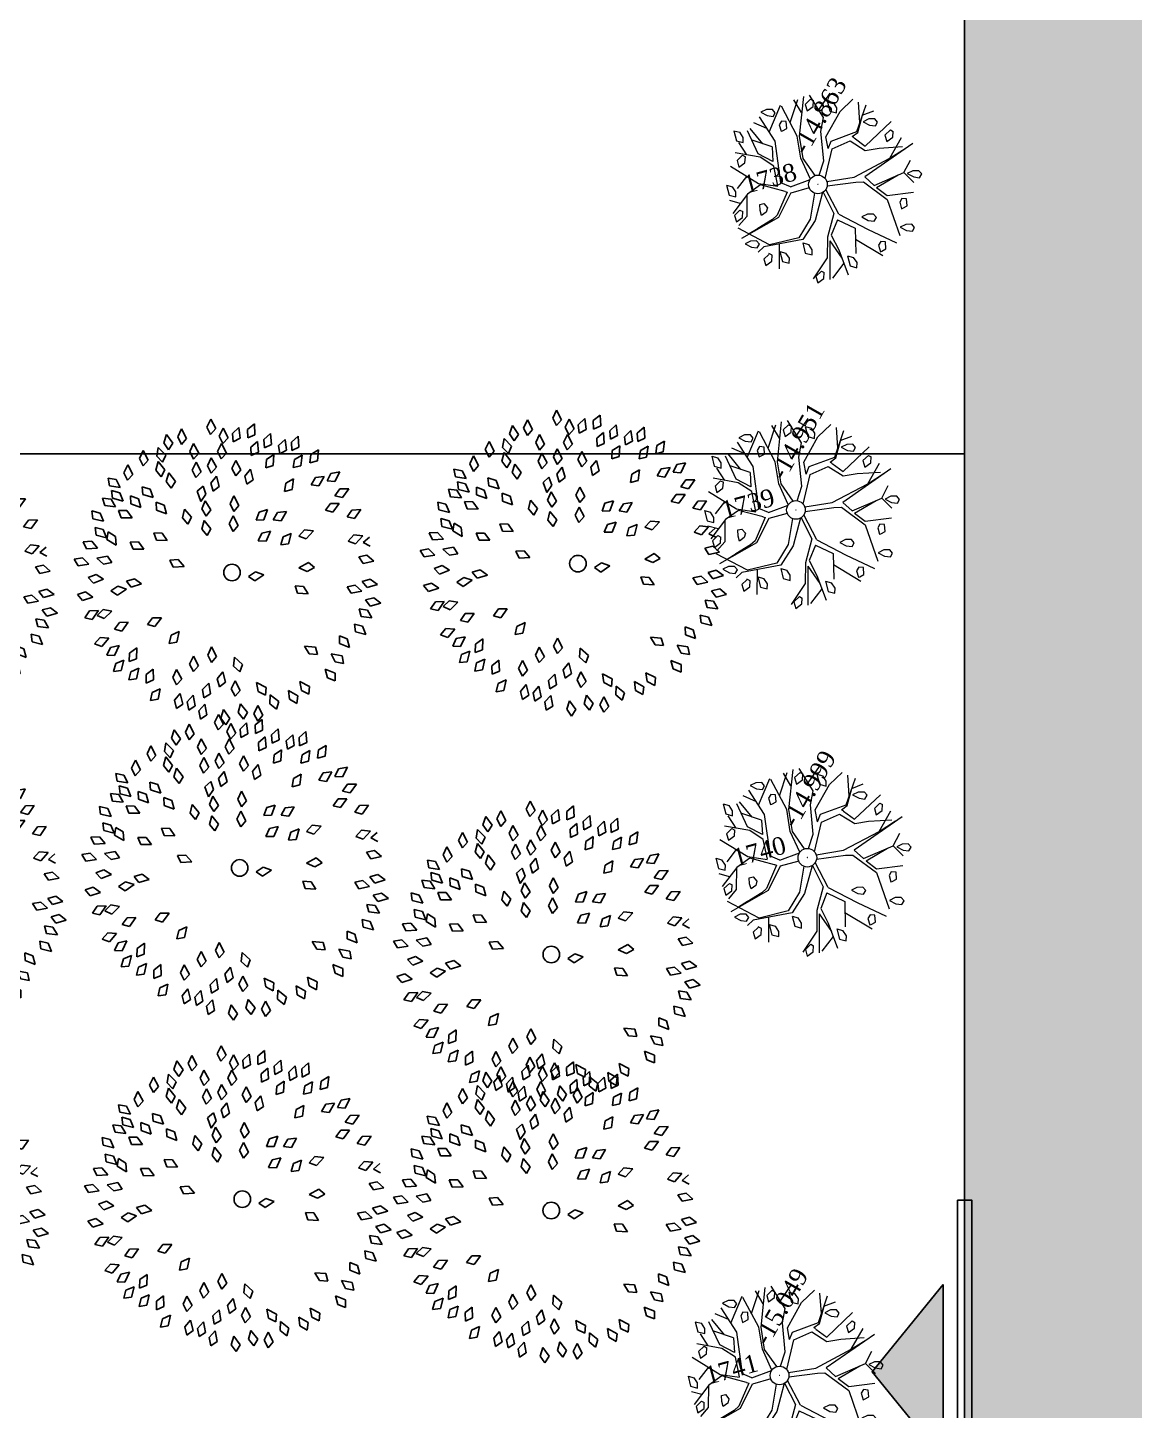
# Model space of a CAD drawing. Header units: millimetres. Extents: x -176651 to 388869, y -469666 to 486614.
# Drawn here: x 270846 to 286386, y 216532 to 235952 of the extents above; entities that cross this region are included whole.
import ezdxf
from ezdxf.enums import TextEntityAlignment as Align

# ---------------------------------------------------------------- set-up
doc = ezdxf.new("R2010")
doc.units = ezdxf.units.MM
doc.header["$PDMODE"] = 35
doc.header["$PDSIZE"] = 0.1
doc.layers.add('A- FURNITURE', color=252, linetype='Continuous', lineweight=0)
doc.layers.add('L-TREEEES', color=8, linetype='Continuous', lineweight=25)
for name, color, linetype in [('ad-Entrance Point', 4, 'Continuous'), ('ad-Plot Boundary', 8, 'Continuous'), ('ad-Road', 8, 'Continuous'), ('ad-Road Hatch', 8, 'Continuous'), ('Points', 7, 'Continuous'), ('Points-ELV', 6, 'Continuous'), ('Points-NUM', 4, 'Continuous'), ('Points-TXT', 3, 'Continuous')]:
    doc.layers.add(name, color=color, linetype=linetype)
doc.styles.add('ROMANS', font='times.ttf')

# ---------------------------------------------------------------- blocks, each defined once
blk = doc.blocks.new('A$C4fb60e89')
at = {"layer": 'ad-Road Hatch', "ltscale": 5, "transparency": 33554687}
h = blk.add_hatch(dxfattribs=at)
h.set_pattern_fill('AR-HBONE', color=256, scale=15)
h.set_pattern_definition([(45, (-193247.7, -428758.8), (0, 2155.2615), [4572, -1524]), (135, (-192170.1, -427681.1), (2e-13, 2155.2615), [4572, -1524])])
h.paths.add_polyline_path([(175594, -250241), (169178, -249341), (167473, -249057), (167473, -138694), (101313, -138694), (101313, -199954), (101308, -237995), (101040, -268291), (101008, -280968), (101066, -293684), (101243, -311127), (100910, -319344), (100949, -333937), (100669, -366960), (100727, -390983), (100669, -404586), (100538, -420418), (100467, -428759), (92426, -427265), (92163, -427209), (92163, -321454), (24803, -321454), (24803, -412961), (15653, -411029), (15654, -321452), (-19535, -321452), (-34427, -319477), (-65207, -315395), (-171770, -301268), (-185854, -298333), (-193248, -296832), (-193244, -292908), (-191914, -285219), (-191839, -284679), (-183397, -286393), (-169723, -289243), (-53141, -304698), (-18730, -309262), (15653, -309262), (15653, 703), (24803, 1115), (24803, -129544), (92163, -129544), (92163, 15133), (101313, 17713), (101313, -129544), (167473, -129544), (167473, 35552), (175738, 37855), (175849, 28595), (175836, 25947), (175777, 14040), (175855, 2316), (175660, -18036), (175731, -34039), (175718, -46839), (175673, -63402), (175816, -82072), (175542, -106356), (175490, -124641), (175575, -145019), (175731, -168892), (175797, -181269), (175797, -192667), (175744, -208200), (175829, -223277), (175888, -234871)])
h.paths.add_polyline_path([(24803, -309264), (92163, -309264), (92163, -138694), (24803, -138694)], flags=16)
at = {"layer": 'ad-Road', "ltscale": 5}
blk.add_lwpolyline([(24803, -309264), (92163, -309264), (92163, -138694), (24803, -138694)], close=True, dxfattribs=at)
blk = doc.blocks.new('zw$E7CA')
at = {"layer": 'ad-Plot Boundary'}
blk.add_lwpolyline([(0, 0), (33680, 0), (33680, 30050), (0, 30050)], close=True, dxfattribs=at)
blk = doc.blocks.new('zw$A88E')
at = {"layer": 'ad-Plot Boundary', "ltscale": 5}
for p in [(-117254, -236649), (-117254, -266699)]:
    blk.add_blockref('zw$E7CA', p, dxfattribs=at)
blk = doc.blocks.new('EHTYH')
at = {"layer": 'L-TREEEES', "color": 70, "ltscale": 1.622888}
for p, q in [((212982.161, 1928353.603, 129.914), (212982.325, 1928353.792, 129.914)), ((212982.325, 1928353.792, 129.914), (212982.391, 1928353.494, 129.914)), ((212982.649, 1928353.534, 129.914), (212982.752, 1928353.763, 129.914)), ((212981.634, 1928353.328, 129.914), (212981.798, 1928353.517, 129.914)), ((212981.798, 1928353.517, 129.914), (212981.864, 1928353.219, 129.914)), ((212982.209, 1928353.372, 129.914), (212982.161, 1928353.603, 129.914)), ((212982.391, 1928353.494, 129.914), (212982.209, 1928353.372, 129.914)), ((212982.525, 1928353.167, 129.914), (212982.652, 1928353.382, 129.914)), ((212982.762, 1928353.327, 129.914), (212982.649, 1928353.534, 129.914)), ((212982.652, 1928353.382, 129.914), (212982.771, 1928353.102, 129.914)), ((212981.154, 1928353.083, 129.914), (212981.168, 1928353.301, 129.914)), ((212981.43, 1928352.954, 129.914), (212981.154, 1928353.083, 129.914)), ((212981.168, 1928353.301, 129.914), (212981.38, 1928353.199, 129.914)), ((212981.38, 1928353.199, 129.914), (212981.43, 1928352.954, 129.914)), ((212981.683, 1928353.097, 129.914), (212981.634, 1928353.328, 129.914)), ((212981.864, 1928353.219, 129.914), (212981.683, 1928353.097, 129.914)), ((212982.615, 1928352.949, 129.914), (212982.525, 1928353.167, 129.914)), ((212982.771, 1928353.102, 129.914), (212982.615, 1928352.949, 129.914)), ((212980.875, 1928352.798, 129.914), (212981.094, 1928352.71, 129.914)), ((212980.876, 1928352.579, 129.914), (212980.875, 1928352.798, 129.914)), ((212981.094, 1928352.71, 129.914), (212981.161, 1928352.469, 129.914)), ((212981.142, 1928352.719, 129.914), (212981.174, 1928352.935, 129.914)), ((212981.407, 1928352.568, 129.914), (212981.142, 1928352.719, 129.914)), ((212981.174, 1928352.935, 129.914), (212981.377, 1928352.817, 129.914)), ((212981.377, 1928352.817, 129.914), (212981.407, 1928352.568, 129.914)), ((212981.594, 1928352.439, 129.914), (212981.647, 1928352.651, 129.914)), ((212981.647, 1928352.651, 129.914), (212981.838, 1928352.513, 129.914)), ((212981.988, 1928352.598, 129.914), (212982.026, 1928352.814, 129.914)), ((212982.248, 1928352.439, 129.914), (212981.988, 1928352.598, 129.914)), ((212982.026, 1928352.814, 129.914), (212982.226, 1928352.689, 129.914)), ((212982.226, 1928352.689, 129.914), (212982.248, 1928352.439, 129.914)), ((212980.459, 1928352.312, 129.914), (212980.487, 1928352.529, 129.914)), ((212980.726, 1928352.165, 129.914), (212980.459, 1928352.312, 129.914)), ((212980.487, 1928352.529, 129.914), (212980.693, 1928352.413, 129.914)), ((212980.693, 1928352.413, 129.914), (212980.726, 1928352.165, 129.914)), ((212981.161, 1928352.469, 129.914), (212980.876, 1928352.579, 129.914)), ((212981.214, 1928352.347, 129.914), (212981.44, 1928352.279, 129.914)), ((212981.234, 1928352.129, 129.914), (212981.214, 1928352.347, 129.914)), ((212981.44, 1928352.279, 129.914), (212981.527, 1928352.044, 129.914)), ((212981.844, 1928352.263, 129.914), (212981.594, 1928352.439, 129.914)), ((212981.838, 1928352.513, 129.914), (212981.844, 1928352.263, 129.914)), ((212982.245, 1928352.079, 129.914), (212982.298, 1928352.292, 129.914)), ((212982.298, 1928352.292, 129.914), (212982.489, 1928352.153, 129.914)), ((212980.421, 1928351.84, 129.914), (212980.451, 1928352.057, 129.914)), ((212980.687, 1928351.69, 129.914), (212980.421, 1928351.84, 129.914)), ((212980.451, 1928352.057, 129.914), (212980.656, 1928351.939, 129.914)), ((212980.656, 1928351.939, 129.914), (212980.687, 1928351.69, 129.914)), ((212980.684, 1928351.641, 129.914), (212980.777, 1928351.839, 129.914)), ((212980.777, 1928351.839, 129.914), (212980.937, 1928351.666, 129.914)), ((212981.527, 1928352.044, 129.914), (212981.234, 1928352.129, 129.914)), ((212982.493, 1928351.902, 129.914), (212982.245, 1928352.079, 129.914)), ((212982.489, 1928352.153, 129.914), (212982.493, 1928351.902, 129.914)), ((212980.028, 1928351.756, 129.914), (212980.259, 1928351.707, 129.914)), ((212980.066, 1928351.54, 129.914), (212980.028, 1928351.756, 129.914)), ((212980.365, 1928351.48, 129.914), (212980.066, 1928351.54, 129.914)), ((212980.259, 1928351.707, 129.914), (212980.365, 1928351.48, 129.914)), ((212980.893, 1928351.42, 129.914), (212980.684, 1928351.641, 129.914)), ((212980.937, 1928351.666, 129.914), (212980.893, 1928351.42, 129.914)), ((212982.008, 1928351.482, 129.914), (212982.232, 1928351.409, 129.914)), ((212982.023, 1928351.264, 129.914), (212982.008, 1928351.482, 129.914)), ((212979.655, 1928351.35, 129.914), (212979.89, 1928351.325, 129.914)), ((212979.715, 1928351.14, 129.914), (212979.655, 1928351.35, 129.914)), ((212980.018, 1928351.11, 129.914), (212979.715, 1928351.14, 129.914)), ((212979.89, 1928351.325, 129.914), (212980.018, 1928351.11, 129.914)), ((212980.412, 1928351.002, 129.914), (212980.278, 1928351.214, 129.914)), ((212980.278, 1928351.214, 129.914), (212980.582, 1928351.192, 129.914)), ((212980.582, 1928351.192, 129.914), (212980.647, 1928350.983, 129.914)), ((212981.295, 1928351.405, 129.914), (212981.523, 1928351.345, 129.914)), ((212981.323, 1928351.188, 129.914), (212981.295, 1928351.405, 129.914)), ((212981.619, 1928351.114, 129.914), (212981.323, 1928351.188, 129.914)), ((212981.523, 1928351.345, 129.914), (212981.619, 1928351.114, 129.914)), ((212982.313, 1928351.172, 129.914), (212982.023, 1928351.264, 129.914)), ((212982.232, 1928351.409, 129.914), (212982.313, 1928351.172, 129.914)), ((212979.9, 1928350.752, 129.914), (212980.135, 1928350.776, 129.914)), ((212980.003, 1928350.559, 129.914), (212979.9, 1928350.752, 129.914)), ((212980.135, 1928350.776, 129.914), (212980.305, 1928350.593, 129.914)), ((212980.647, 1928350.983, 129.914), (212980.412, 1928351.002, 129.914)), ((212979.487, 1928350.372, 129.914), (212979.723, 1928350.38, 129.914)), ((212979.576, 1928350.172, 129.914), (212979.487, 1928350.372, 129.914)), ((212979.723, 1928350.38, 129.914), (212979.88, 1928350.185, 129.914)), ((212980.305, 1928350.593, 129.914), (212980.003, 1928350.559, 129.914)), ((212980.415, 1928350.22, 129.914), (212980.639, 1928350.295, 129.914)), ((212980.639, 1928350.295, 129.914), (212980.846, 1928350.155, 129.914)), ((212980.906, 1928350.375, 129.914), (212981.142, 1928350.38, 129.914)), ((212980.993, 1928350.174, 129.914), (212980.906, 1928350.375, 129.914)), ((212981.142, 1928350.38, 129.914), (212981.298, 1928350.184, 129.914)), ((212979.88, 1928350.185, 129.914), (212979.576, 1928350.172, 129.914)), ((212980.558, 1928350.054, 129.914), (212980.415, 1928350.22, 129.914)), ((212980.846, 1928350.155, 129.914), (212980.558, 1928350.054, 129.914)), ((212981.298, 1928350.184, 129.914), (212980.993, 1928350.174, 129.914)), ((212979.506, 1928349.686, 129.914), (212979.686, 1928349.838, 129.914)), ((212979.7, 1928349.584, 129.914), (212979.506, 1928349.686, 129.914)), ((212979.686, 1928349.838, 129.914), (212979.931, 1928349.783, 129.914)), ((212979.931, 1928349.783, 129.914), (212979.7, 1928349.584, 129.914)), ((212979.86, 1928349.659, 129.914), (212980.068, 1928349.772, 129.914)), ((212980.029, 1928349.52, 129.914), (212979.86, 1928349.659, 129.914)), ((212980.295, 1928349.668, 129.914), (212980.029, 1928349.52, 129.914)), ((212980.068, 1928349.772, 129.914), (212980.295, 1928349.668, 129.914)), ((212980.228, 1928349.156, 129.914), (212980.411, 1928349.304, 129.914)), ((212980.419, 1928349.05, 129.914), (212980.228, 1928349.156, 129.914)), ((212980.411, 1928349.304, 129.914), (212980.654, 1928349.244, 129.914)), ((212980.654, 1928349.244, 129.914), (212980.419, 1928349.05, 129.914)), ((212981.157, 1928349.039, 129.914), (212981.343, 1928349.184, 129.914)), ((212981.343, 1928349.184, 129.914), (212981.585, 1928349.118, 129.914)), ((212981.585, 1928349.118, 129.914), (212981.346, 1928348.929, 129.914)), ((212979.58, 1928348.909, 129.914), (212979.777, 1928349.038, 129.914)), ((212980.013, 1928348.954, 129.914), (212979.759, 1928348.784, 129.914)), ((212979.777, 1928349.038, 129.914), (212980.013, 1928348.954, 129.914)), ((212981.346, 1928348.929, 129.914), (212981.157, 1928349.039, 129.914))]:
    blk.add_line(p, q, dxfattribs=at)
at = {"layer": 'L-TREEEES', "color": 104, "ltscale": 1.622888}
for p, q in [((212982.752, 1928353.763, 129.914), (212982.9, 1928353.496, 129.914)), ((212982.936, 1928353.847, 129.914), (212983.076, 1928354.055, 129.914)), ((212983.013, 1928353.624, 129.914), (212982.936, 1928353.847, 129.914)), ((212983.178, 1928353.768, 129.914), (212983.013, 1928353.624, 129.914)), ((212983.076, 1928354.055, 129.914), (212983.178, 1928353.768, 129.914)), ((212983.359, 1928353.904, 129.914), (212983.523, 1928354.093, 129.914)), ((212983.407, 1928353.674, 129.914), (212983.359, 1928353.904, 129.914)), ((212983.589, 1928353.796, 129.914), (212983.407, 1928353.674, 129.914)), ((212983.523, 1928354.093, 129.914), (212983.589, 1928353.796, 129.914)), ((212982.9, 1928353.496, 129.914), (212982.762, 1928353.327, 129.914)), ((212983.579, 1928353.419, 129.914), (212983.743, 1928353.608, 129.914)), ((212983.627, 1928353.188, 129.914), (212983.579, 1928353.419, 129.914)), ((212983.743, 1928353.608, 129.914), (212983.809, 1928353.31, 129.914)), ((212982.722, 1928352.78, 129.914), (212982.853, 1928352.994, 129.914)), ((212982.853, 1928352.994, 129.914), (212982.968, 1928352.711, 129.914)), ((212983.506, 1928352.897, 129.914), (212983.671, 1928353.086, 129.914)), ((212983.809, 1928353.31, 129.914), (212983.627, 1928353.188, 129.914)), ((212983.671, 1928353.086, 129.914), (212983.737, 1928352.788, 129.914)), ((212982.809, 1928352.561, 129.914), (212982.722, 1928352.78, 129.914)), ((212982.968, 1928352.711, 129.914), (212982.809, 1928352.561, 129.914)), ((212983.555, 1928352.666, 129.914), (212983.506, 1928352.897, 129.914)), ((212983.737, 1928352.788, 129.914), (212983.555, 1928352.666, 129.914)), ((212983.487, 1928352.287, 129.914), (212983.683, 1928352.383, 129.914)), ((212983.512, 1928351.983, 129.914), (212983.487, 1928352.287, 129.914)), ((212983.683, 1928352.383, 129.914), (212983.7, 1928352.148, 129.914)), ((212982.893, 1928351.679, 129.914), (212983.013, 1928351.899, 129.914)), ((212983.013, 1928351.899, 129.914), (212983.142, 1928351.623, 129.914)), ((212983.48, 1928351.774, 129.914), (212983.632, 1928351.973, 129.914)), ((212983.7, 1928352.148, 129.914), (212983.512, 1928351.983, 129.914)), ((212983.632, 1928351.973, 129.914), (212983.716, 1928351.68, 129.914)), ((212982.991, 1928351.464, 129.914), (212982.893, 1928351.679, 129.914)), ((212983.142, 1928351.623, 129.914), (212982.991, 1928351.464, 129.914)), ((212983.543, 1928351.547, 129.914), (212983.48, 1928351.774, 129.914)), ((212983.716, 1928351.68, 129.914), (212983.543, 1928351.547, 129.914)), ((212982.241, 1928350.623, 129.914), (212982.471, 1928350.573, 129.914)), ((212982.278, 1928350.407, 129.914), (212982.241, 1928350.623, 129.914)), ((212982.577, 1928350.346, 129.914), (212982.278, 1928350.407, 129.914)), ((212982.471, 1928350.573, 129.914), (212982.577, 1928350.346, 129.914)), ((212979.759, 1928348.784, 129.914), (212979.58, 1928348.909, 129.914)), ((212979.832, 1928348.511, 129.914), (212979.984, 1928348.692, 129.914)), ((212980.04, 1928348.444, 129.914), (212979.832, 1928348.511, 129.914)), ((212979.984, 1928348.692, 129.914), (212980.234, 1928348.679, 129.914)), ((212980.234, 1928348.679, 129.914), (212980.04, 1928348.444, 129.914)), ((212980.393, 1928348.175, 129.914), (212980.462, 1928348.401, 129.914)), ((212979.89, 1928348.018, 129.914), (212980.01, 1928348.221, 129.914)), ((212980.106, 1928347.985, 129.914), (212979.89, 1928348.018, 129.914)), ((212980.01, 1928348.221, 129.914), (212980.259, 1928348.249, 129.914)), ((212980.259, 1928348.249, 129.914), (212980.106, 1928347.985, 129.914)), ((212980.611, 1928348.195, 129.914), (212980.393, 1928348.175, 129.914)), ((212980.245, 1928347.677, 129.914), (212980.357, 1928347.885, 129.914)), ((212980.462, 1928347.653, 129.914), (212980.245, 1928347.677, 129.914)), ((212980.357, 1928347.885, 129.914), (212980.604, 1928347.923, 129.914)), ((212980.604, 1928347.923, 129.914), (212980.462, 1928347.653, 129.914))]:
    blk.add_line(p, q, dxfattribs=at)
at = {"layer": 'L-TREEEES', "color": 96, "ltscale": 1.622888}
for p, q in [((212984.22, 1928353.956, 129.914), (212984.385, 1928354.145, 129.914)), ((212984.269, 1928353.726, 129.914), (212984.22, 1928353.956, 129.914)), ((212984.451, 1928353.848, 129.914), (212984.269, 1928353.726, 129.914)), ((212984.385, 1928354.145, 129.914), (212984.451, 1928353.848, 129.914)), ((212984.489, 1928353.62, 129.914), (212984.655, 1928353.808, 129.914)), ((212984.655, 1928353.808, 129.914), (212984.719, 1928353.51, 129.914)), ((212984.332, 1928353.219, 129.914), (212984.498, 1928353.406, 129.914)), ((212984.536, 1928353.389, 129.914), (212984.489, 1928353.62, 129.914)), ((212984.498, 1928353.406, 129.914), (212984.561, 1928353.108, 129.914)), ((212984.719, 1928353.51, 129.914), (212984.536, 1928353.389, 129.914)), ((212984.829, 1928353.358, 129.914), (212984.865, 1928353.591, 129.914)), ((212985.042, 1928353.407, 129.914), (212984.829, 1928353.358, 129.914)), ((212984.865, 1928353.591, 129.914), (212985.086, 1928353.709, 129.914)), ((212985.086, 1928353.709, 129.914), (212985.042, 1928353.407, 129.914)), ((212985.248, 1928353.361, 129.914), (212985.303, 1928353.591, 129.914)), ((212985.464, 1928353.393, 129.914), (212985.248, 1928353.361, 129.914)), ((212985.303, 1928353.591, 129.914), (212985.532, 1928353.691, 129.914)), ((212985.532, 1928353.691, 129.914), (212985.464, 1928353.393, 129.914)), ((212983.952, 1928352.902, 129.914), (212984.115, 1928353.092, 129.914)), ((212984.115, 1928353.092, 129.914), (212984.184, 1928352.795, 129.914)), ((212984.378, 1928352.988, 129.914), (212984.332, 1928353.219, 129.914)), ((212984.561, 1928353.108, 129.914), (212984.378, 1928352.988, 129.914)), ((212985.217, 1928352.858, 129.914), (212985.266, 1928353.088, 129.914)), ((212985.266, 1928353.088, 129.914), (212985.493, 1928353.194, 129.914)), ((212985.493, 1928353.194, 129.914), (212985.432, 1928352.895, 129.914)), ((212985.632, 1928352.966, 129.914), (212985.673, 1928353.198, 129.914)), ((212985.846, 1928353.012, 129.914), (212985.632, 1928352.966, 129.914)), ((212985.673, 1928353.198, 129.914), (212985.896, 1928353.312, 129.914)), ((212985.896, 1928353.312, 129.914), (212985.846, 1928353.012, 129.914)), ((212986.031, 1928352.926, 129.914), (212986.25, 1928353.048, 129.914)), ((212984.003, 1928352.672, 129.914), (212983.952, 1928352.902, 129.914)), ((212984.184, 1928352.795, 129.914), (212984.003, 1928352.672, 129.914)), ((212984.597, 1928352.652, 129.914), (212984.762, 1928352.841, 129.914)), ((212984.646, 1928352.421, 129.914), (212984.597, 1928352.652, 129.914)), ((212984.762, 1928352.841, 129.914), (212984.828, 1928352.543, 129.914)), ((212985.432, 1928352.895, 129.914), (212985.217, 1928352.858, 129.914)), ((212985.521, 1928352.416, 129.914), (212985.597, 1928352.639, 129.914)), ((212985.597, 1928352.639, 129.914), (212985.835, 1928352.717, 129.914)), ((212985.835, 1928352.717, 129.914), (212985.739, 1928352.427, 129.914)), ((212985.998, 1928352.693, 129.914), (212986.031, 1928352.926, 129.914)), ((212986.21, 1928352.745, 129.914), (212985.998, 1928352.693, 129.914)), ((212983.919, 1928352.171, 129.914), (212983.92, 1928352.407, 129.914)), ((212984.122, 1928352.252, 129.914), (212983.919, 1928352.171, 129.914)), ((212983.92, 1928352.407, 129.914), (212984.12, 1928352.557, 129.914)), ((212984.12, 1928352.557, 129.914), (212984.122, 1928352.252, 129.914)), ((212984.828, 1928352.543, 129.914), (212984.646, 1928352.421, 129.914)), ((212984.881, 1928352.113, 129.914), (212984.891, 1928352.349, 129.914)), ((212984.891, 1928352.349, 129.914), (212985.097, 1928352.491, 129.914)), ((212985.097, 1928352.491, 129.914), (212985.087, 1928352.186, 129.914)), ((212985.739, 1928352.427, 129.914), (212985.521, 1928352.416, 129.914)), ((212984.284, 1928351.702, 129.914), (212984.448, 1928351.891, 129.914)), ((212984.448, 1928351.891, 129.914), (212984.514, 1928351.593, 129.914)), ((212985.087, 1928352.186, 129.914), (212984.881, 1928352.113, 129.914)), ((212985.856, 1928351.641, 129.914), (212985.949, 1928351.858, 129.914)), ((212985.949, 1928351.858, 129.914), (212986.192, 1928351.917, 129.914)), ((212983.336, 1928351.229, 129.914), (212983.458, 1928351.447, 129.914)), ((212983.458, 1928351.447, 129.914), (212983.584, 1928351.169, 129.914)), ((212984.333, 1928351.471, 129.914), (212984.284, 1928351.702, 129.914)), ((212984.514, 1928351.593, 129.914), (212984.333, 1928351.471, 129.914)), ((212986.075, 1928351.636, 129.914), (212985.856, 1928351.641, 129.914)), ((212983.431, 1928351.013, 129.914), (212983.336, 1928351.229, 129.914)), ((212983.584, 1928351.169, 129.914), (212983.431, 1928351.013, 129.914)), ((212984.115, 1928351.166, 129.914), (212984.279, 1928351.354, 129.914)), ((212984.164, 1928350.935, 129.914), (212984.115, 1928351.166, 129.914)), ((212984.345, 1928351.057, 129.914), (212984.164, 1928350.935, 129.914)), ((212984.279, 1928351.354, 129.914), (212984.345, 1928351.057, 129.914)), ((212984.872, 1928351.073, 129.914), (212985.01, 1928351.264, 129.914)), ((212985.084, 1928351.021, 129.914), (212984.872, 1928351.073, 129.914)), ((212985.01, 1928351.264, 129.914), (212985.26, 1928351.27, 129.914)), ((212985.26, 1928351.27, 129.914), (212985.084, 1928351.021, 129.914)), ((212985.34, 1928350.951, 129.914), (212985.507, 1928351.118, 129.914)), ((212985.507, 1928351.118, 129.914), (212985.755, 1928351.084, 129.914)), ((212985.755, 1928351.084, 129.914), (212985.542, 1928350.866, 129.914)), ((212984.778, 1928350.49, 129.914), (212984.926, 1928350.674, 129.914)), ((212984.926, 1928350.674, 129.914), (212985.176, 1928350.666, 129.914)), ((212985.176, 1928350.666, 129.914), (212984.988, 1928350.427, 129.914)), ((212985.542, 1928350.866, 129.914), (212985.34, 1928350.951, 129.914)), ((212984.988, 1928350.427, 129.914), (212984.778, 1928350.49, 129.914)), ((212985.36, 1928350.218, 129.914), (212985.479, 1928350.422, 129.914)), ((212985.479, 1928350.422, 129.914), (212985.728, 1928350.451, 129.914)), ((212985.728, 1928350.451, 129.914), (212985.577, 1928350.186, 129.914)), ((212984.25, 1928349.598, 129.914), (212984.474, 1928349.673, 129.914)), ((212984.392, 1928349.432, 129.914), (212984.25, 1928349.598, 129.914)), ((212984.681, 1928349.532, 129.914), (212984.392, 1928349.432, 129.914)), ((212984.474, 1928349.673, 129.914), (212984.681, 1928349.532, 129.914)), ((212985.68, 1928349.46, 129.914), (212985.975, 1928349.536, 129.914)), ((212985.975, 1928349.536, 129.914), (212986.103, 1928349.359, 129.914)), ((212985.874, 1928349.303, 129.914), (212985.68, 1928349.46, 129.914)), ((212986.103, 1928349.359, 129.914), (212985.874, 1928349.303, 129.914)), ((212985.453, 1928348.786, 129.914), (212985.443, 1928349.005, 129.914)), ((212985.443, 1928349.005, 129.914), (212985.665, 1928348.927, 129.914)), ((212985.742, 1928348.689, 129.914), (212985.453, 1928348.786, 129.914)), ((212985.665, 1928348.927, 129.914), (212985.742, 1928348.689, 129.914)), ((212980.462, 1928348.401, 129.914), (212980.697, 1928348.487, 129.914)), ((212980.697, 1928348.487, 129.914), (212980.611, 1928348.195, 129.914)), ((212981.606, 1928348.369, 129.914), (212981.717, 1928348.577, 129.914)), ((212981.824, 1928348.346, 129.914), (212981.606, 1928348.369, 129.914)), ((212981.717, 1928348.577, 129.914), (212981.965, 1928348.617, 129.914)), ((212981.965, 1928348.617, 129.914), (212981.824, 1928348.346, 129.914)), ((212982.565, 1928347.771, 129.914), (212982.729, 1928347.96, 129.914)), ((212982.729, 1928347.96, 129.914), (212982.795, 1928347.662, 129.914)), ((212980.694, 1928347.463, 129.914), (212980.751, 1928347.692, 129.914)), ((212980.751, 1928347.692, 129.914), (212980.981, 1928347.791, 129.914)), ((212980.981, 1928347.791, 129.914), (212980.911, 1928347.494, 129.914)), ((212981.453, 1928347.419, 129.914), (212981.618, 1928347.608, 129.914)), ((212981.618, 1928347.608, 129.914), (212981.684, 1928347.311, 129.914)), ((212982.006, 1928347.659, 129.914), (212982.171, 1928347.848, 129.914)), ((212982.055, 1928347.428, 129.914), (212982.006, 1928347.659, 129.914)), ((212982.237, 1928347.55, 129.914), (212982.055, 1928347.428, 129.914)), ((212982.171, 1928347.848, 129.914), (212982.237, 1928347.55, 129.914)), ((212982.613, 1928347.54, 129.914), (212982.565, 1928347.771, 129.914)), ((212982.795, 1928347.662, 129.914), (212982.613, 1928347.54, 129.914)), ((212980.676, 1928346.958, 129.914), (212980.786, 1928347.167, 129.914)), ((212980.911, 1928347.494, 129.914), (212980.694, 1928347.463, 129.914)), ((212980.786, 1928347.167, 129.914), (212981.033, 1928347.207, 129.914)), ((212981.033, 1928347.207, 129.914), (212980.893, 1928346.936, 129.914)), ((212981.502, 1928347.189, 129.914), (212981.453, 1928347.419, 129.914)), ((212981.684, 1928347.311, 129.914), (212981.502, 1928347.189, 129.914)), ((212982.648, 1928347.055, 129.914), (212982.85, 1928347.204, 129.914)), ((212982.85, 1928347.204, 129.914), (212982.849, 1928346.899, 129.914)), ((212983.186, 1928347.281, 129.914), (212983.273, 1928347.515, 129.914)), ((212983.312, 1928347.081, 129.914), (212983.186, 1928347.281, 129.914)), ((212983.273, 1928347.515, 129.914), (212983.439, 1928347.259, 129.914)), ((212983.439, 1928347.259, 129.914), (212983.312, 1928347.081, 129.914)), ((212980.893, 1928346.936, 129.914), (212980.676, 1928346.958, 129.914)), ((212981.325, 1928346.552, 129.914), (212981.334, 1928346.787, 129.914)), ((212981.334, 1928346.787, 129.914), (212981.54, 1928346.93, 129.914)), ((212981.54, 1928346.93, 129.914), (212981.531, 1928346.625, 129.914)), ((212981.664, 1928346.653, 129.914), (212981.874, 1928346.79, 129.914)), ((212981.874, 1928346.79, 129.914), (212981.856, 1928346.486, 129.914)), ((212982.146, 1928346.642, 129.914), (212982.175, 1928346.877, 129.914)), ((212982.175, 1928346.877, 129.914), (212982.391, 1928347.002, 129.914)), ((212982.391, 1928347.002, 129.914), (212982.357, 1928346.699, 129.914)), ((212982.646, 1928346.819, 129.914), (212982.648, 1928347.055, 129.914)), ((212982.849, 1928346.899, 129.914), (212982.646, 1928346.819, 129.914)), ((212982.954, 1928346.683, 129.914), (212983.118, 1928346.872, 129.914)), ((212983.118, 1928346.872, 129.914), (212983.184, 1928346.574, 129.914)), ((212981.531, 1928346.625, 129.914), (212981.325, 1928346.552, 129.914)), ((212981.649, 1928346.418, 129.914), (212981.664, 1928346.653, 129.914)), ((212981.856, 1928346.486, 129.914), (212981.649, 1928346.418, 129.914)), ((212981.916, 1928346.322, 129.914), (212982.129, 1928346.454, 129.914)), ((212982.129, 1928346.454, 129.914), (212982.104, 1928346.151, 129.914)), ((212982.357, 1928346.699, 129.914), (212982.146, 1928346.642, 129.914)), ((212983.002, 1928346.452, 129.914), (212982.954, 1928346.683, 129.914)), ((212983.184, 1928346.574, 129.914), (212983.002, 1928346.452, 129.914))]:
    blk.add_line(p, q, dxfattribs=at)
at = {"layer": 'L-TREEEES', "color": 98, "ltscale": 1.622888}
for p, q in [((212986.25, 1928353.048, 129.914), (212986.21, 1928352.745, 129.914)), ((212986.403, 1928352.927, 129.914), (212986.629, 1928353.036, 129.914)), ((212986.629, 1928353.036, 129.914), (212986.572, 1928352.736, 129.914)), ((212986.357, 1928352.696, 129.914), (212986.403, 1928352.927, 129.914)), ((212986.572, 1928352.736, 129.914), (212986.357, 1928352.696, 129.914)), ((212986.261, 1928352.221, 129.914), (212986.358, 1928352.436, 129.914)), ((212986.479, 1928352.212, 129.914), (212986.261, 1928352.221, 129.914)), ((212986.358, 1928352.436, 129.914), (212986.602, 1928352.491, 129.914)), ((212986.602, 1928352.491, 129.914), (212986.479, 1928352.212, 129.914)), ((212986.75, 1928352.227, 129.914), (212986.836, 1928352.446, 129.914)), ((212986.968, 1928352.228, 129.914), (212986.75, 1928352.227, 129.914)), ((212986.836, 1928352.446, 129.914), (212987.078, 1928352.513, 129.914)), ((212987.078, 1928352.513, 129.914), (212986.968, 1928352.228, 129.914)), ((212986.192, 1928351.917, 129.914), (212986.075, 1928351.636, 129.914)), ((212986.626, 1928351.62, 129.914), (212986.792, 1928351.787, 129.914)), ((212986.827, 1928351.534, 129.914), (212986.626, 1928351.62, 129.914)), ((212986.792, 1928351.787, 129.914), (212987.04, 1928351.752, 129.914)), ((212987.04, 1928351.752, 129.914), (212986.827, 1928351.534, 129.914)), ((212987.085, 1928351.609, 129.914), (212987.242, 1928351.785, 129.914)), ((212987.291, 1928351.535, 129.914), (212987.085, 1928351.609, 129.914)), ((212987.242, 1928351.785, 129.914), (212987.492, 1928351.765, 129.914)), ((212987.492, 1928351.765, 129.914), (212987.291, 1928351.535, 129.914)), ((212987.189, 1928351.152, 129.914), (212987.371, 1928351.301, 129.914)), ((212987.38, 1928351.046, 129.914), (212987.189, 1928351.152, 129.914)), ((212987.371, 1928351.301, 129.914), (212987.615, 1928351.241, 129.914)), ((212987.615, 1928351.241, 129.914), (212987.38, 1928351.046, 129.914)), ((212986.821, 1928350.827, 129.914), (212987.006, 1928350.974, 129.914)), ((212987.012, 1928350.72, 129.914), (212986.821, 1928350.827, 129.914)), ((212987.006, 1928350.974, 129.914), (212987.248, 1928350.912, 129.914)), ((212987.248, 1928350.912, 129.914), (212987.012, 1928350.72, 129.914)), ((212985.913, 1928350.324, 129.914), (212986.113, 1928350.448, 129.914)), ((212986.089, 1928350.195, 129.914), (212985.913, 1928350.324, 129.914)), ((212986.347, 1928350.358, 129.914), (212986.089, 1928350.195, 129.914)), ((212986.113, 1928350.448, 129.914), (212986.347, 1928350.358, 129.914)), ((212987.359, 1928350.489, 129.914), (212987.54, 1928350.64, 129.914)), ((212987.552, 1928350.386, 129.914), (212987.359, 1928350.489, 129.914)), ((212987.54, 1928350.64, 129.914), (212987.784, 1928350.584, 129.914)), ((212987.784, 1928350.584, 129.914), (212987.552, 1928350.386, 129.914)), ((212985.577, 1928350.186, 129.914), (212985.36, 1928350.218, 129.914)), ((212987.211, 1928349.825, 129.914), (212987.41, 1928349.952, 129.914)), ((212987.41, 1928349.952, 129.914), (212987.645, 1928349.864, 129.914)), ((212987.389, 1928349.698, 129.914), (212987.211, 1928349.825, 129.914)), ((212987.645, 1928349.864, 129.914), (212987.389, 1928349.698, 129.914)), ((212987.605, 1928349.674, 129.914), (212987.817, 1928349.779, 129.914)), ((212987.769, 1928349.528, 129.914), (212987.605, 1928349.674, 129.914)), ((212987.383, 1928349.318, 129.914), (212987.618, 1928349.303, 129.914)), ((212987.452, 1928349.111, 129.914), (212987.383, 1928349.318, 129.914)), ((212987.756, 1928349.094, 129.914), (212987.452, 1928349.111, 129.914)), ((212987.618, 1928349.303, 129.914), (212987.756, 1928349.094, 129.914)), ((212986.846, 1928348.597, 129.914), (212987.08, 1928348.577, 129.914)), ((212986.909, 1928348.388, 129.914), (212986.846, 1928348.597, 129.914)), ((212987.213, 1928348.365, 129.914), (212986.909, 1928348.388, 129.914)), ((212987.08, 1928348.577, 129.914), (212987.213, 1928348.365, 129.914)), ((212987.296, 1928348.627, 129.914), (212987.532, 1928348.63, 129.914)), ((212987.38, 1928348.425, 129.914), (212987.296, 1928348.627, 129.914)), ((212987.685, 1928348.432, 129.914), (212987.38, 1928348.425, 129.914)), ((212987.532, 1928348.63, 129.914), (212987.685, 1928348.432, 129.914)), ((212987.253, 1928348.105, 129.914), (212987.489, 1928348.102, 129.914)), ((212987.332, 1928347.901, 129.914), (212987.253, 1928348.105, 129.914)), ((212987.489, 1928348.102, 129.914), (212987.637, 1928347.9, 129.914)), ((212987.007, 1928347.685, 129.914), (212987.009, 1928347.904, 129.914)), ((212987.289, 1928347.571, 129.914), (212987.007, 1928347.685, 129.914)), ((212987.009, 1928347.904, 129.914), (212987.227, 1928347.813, 129.914)), ((212987.227, 1928347.813, 129.914), (212987.289, 1928347.571, 129.914)), ((212987.637, 1928347.9, 129.914), (212987.332, 1928347.901, 129.914)), ((212985.328, 1928347.058, 129.914), (212985.257, 1928347.298, 129.914)), ((212985.257, 1928347.298, 129.914), (212985.543, 1928347.194, 129.914)), ((212985.543, 1928347.194, 129.914), (212985.549, 1928346.975, 129.914)), ((212986.222, 1928347.11, 129.914), (212986.276, 1928347.322, 129.914)), ((212986.276, 1928347.322, 129.914), (212986.466, 1928347.182, 129.914)), ((212986.466, 1928347.182, 129.914), (212986.468, 1928346.931, 129.914)), ((212986.74, 1928347.313, 129.914), (212986.769, 1928347.529, 129.914)), ((212987.006, 1928347.164, 129.914), (212986.74, 1928347.313, 129.914)), ((212986.769, 1928347.529, 129.914), (212986.974, 1928347.413, 129.914)), ((212986.974, 1928347.413, 129.914), (212987.006, 1928347.164, 129.914)), ((212985.549, 1928346.975, 129.914), (212985.328, 1928347.058, 129.914)), ((212985.972, 1928346.644, 129.914), (212985.924, 1928346.89, 129.914)), ((212985.924, 1928346.89, 129.914), (212986.2, 1928346.759, 129.914)), ((212986.468, 1928346.931, 129.914), (212986.222, 1928347.11, 129.914)), ((212983.662, 1928346.413, 129.914), (212983.687, 1928346.662, 129.914)), ((212983.835, 1928346.253, 129.914), (212983.662, 1928346.413, 129.914)), ((212983.687, 1928346.662, 129.914), (212983.913, 1928346.457, 129.914)), ((212983.913, 1928346.457, 129.914), (212983.835, 1928346.253, 129.914)), ((212985.641, 1928346.271, 129.914), (212985.642, 1928346.521, 129.914)), ((212985.642, 1928346.521, 129.914), (212985.886, 1928346.338, 129.914)), ((212986.184, 1928346.541, 129.914), (212985.972, 1928346.644, 129.914)), ((212986.2, 1928346.759, 129.914), (212986.184, 1928346.541, 129.914)), ((212981.895, 1928346.088, 129.914), (212981.916, 1928346.322, 129.914)), ((212982.104, 1928346.151, 129.914), (212981.895, 1928346.088, 129.914)), ((212982.457, 1928345.964, 129.914), (212982.591, 1928346.175, 129.914)), ((212982.591, 1928346.175, 129.914), (212982.701, 1928345.89, 129.914)), ((212982.971, 1928345.984, 129.914), (212983.096, 1928346.202, 129.914)), ((212983.096, 1928346.202, 129.914), (212983.218, 1928345.923, 129.914)), ((212983.388, 1928345.84, 129.914), (212983.552, 1928346.029, 129.914)), ((212983.552, 1928346.029, 129.914), (212983.618, 1928345.731, 129.914)), ((212983.892, 1928345.99, 129.914), (212983.965, 1928346.229, 129.914)), ((212983.965, 1928346.229, 129.914), (212984.146, 1928345.984, 129.914)), ((212984.458, 1928345.968, 129.914), (212984.493, 1928346.216, 129.914)), ((212984.493, 1928346.216, 129.914), (212984.71, 1928346.001, 129.914)), ((212984.71, 1928346.001, 129.914), (212984.624, 1928345.8, 129.914)), ((212984.845, 1928346.121, 129.914), (212984.87, 1928346.37, 129.914)), ((212985.018, 1928345.961, 129.914), (212984.845, 1928346.121, 129.914)), ((212984.87, 1928346.37, 129.914), (212985.096, 1928346.165, 129.914)), ((212985.096, 1928346.165, 129.914), (212985.018, 1928345.961, 129.914)), ((212985.829, 1928346.128, 129.914), (212985.641, 1928346.271, 129.914)), ((212985.886, 1928346.338, 129.914), (212985.829, 1928346.128, 129.914)), ((212982.539, 1928345.743, 129.914), (212982.457, 1928345.964, 129.914)), ((212982.701, 1928345.89, 129.914), (212982.539, 1928345.743, 129.914)), ((212983.064, 1928345.768, 129.914), (212982.971, 1928345.984, 129.914)), ((212983.218, 1928345.923, 129.914), (212983.064, 1928345.768, 129.914)), ((212983.437, 1928345.609, 129.914), (212983.388, 1928345.84, 129.914)), ((212983.618, 1928345.731, 129.914), (212983.437, 1928345.609, 129.914)), ((212984.03, 1928345.799, 129.914), (212983.892, 1928345.99, 129.914)), ((212984.146, 1928345.984, 129.914), (212984.03, 1928345.799, 129.914)), ((212984.624, 1928345.8, 129.914), (212984.458, 1928345.968, 129.914))]:
    blk.add_line(p, q, dxfattribs=at)
at = {"layer": 'L-TREEEES', "color": 96, "ltscale": 1.622888}
blk.add_circle((212983.832, 1928349.828, 129.914), 0.233, dxfattribs=at)
blk = doc.blocks.new('POINTS')
at = {"layer": 'Points'}
blk.add_line((0, 0), (0, 0), dxfattribs=at)
blk.add_point((0, 0), dxfattribs=at)
at = {"layer": 'Points-ELV', "style": 'ROMANS'}
blk.add_attdef('ELEV', text='', height=1, rotation=45, dxfattribs=at).set_placement((0, 0), align=Align.BOTTOM_LEFT)
at = {"layer": 'Points-NUM', "style": 'ROMANS'}
blk.add_attdef('PTNUM', text='', height=1, dxfattribs=at).set_placement((0, 0), align=Align.BOTTOM_RIGHT)
at = {"layer": 'Points-TXT', "style": 'ROMANS'}
blk.add_attdef('DESC', text='', height=1, dxfattribs=at).set_placement((0, 0), align=Align.BOTTOM_RIGHT)
blk = doc.blocks.new('ERFWEF')
at = {"color": 219, "linetype": 'Continuous', "true_color": 0x642165}
for p, q in [((260795.741, 1945739.867), (260795.655, 1945739.85)), ((260795.695, 1945739.551), (260795.948, 1945739.873)), ((260795.823, 1945739.846), (260795.741, 1945739.867)), ((260796.061, 1945739.39), (260795.955, 1945739.855)), ((260796.013, 1945739.602), (260796.202, 1945739.889)), ((260796.09, 1945739.382), (260796.294, 1945739.908)), ((260796.204, 1945739.695), (260796.149, 1945739.895)), ((260796.487, 1945739.548), (260796.379, 1945739.903)), ((260796.45, 1945739.671), (260796.665, 1945739.854)), ((260795.22, 1945739.7), (260795.218, 1945739.554)), ((260795.22, 1945739.7), (260795.296, 1945739.656)), ((260795.567, 1945739.414), (260795.45, 1945739.67)), ((260795.678, 1945739.608), (260795.52, 1945739.734)), ((260795.743, 1945739.406), (260795.621, 1945739.793)), ((260795.655, 1945739.85), (260795.728, 1945739.781)), ((260795.728, 1945739.781), (260795.805, 1945739.749)), ((260795.805, 1945739.749), (260795.848, 1945739.791)), ((260795.848, 1945739.791), (260795.823, 1945739.846)), ((260796.378, 1945739.844), (260796.284, 1945739.793)), ((260796.284, 1945739.793), (260796.286, 1945739.698)), ((260796.286, 1945739.698), (260796.383, 1945739.735)), ((260796.378, 1945739.844), (260796.41, 1945739.814)), ((260796.383, 1945739.735), (260796.41, 1945739.814)), ((260796.597, 1945739.758), (260796.596, 1945739.612)), ((260796.597, 1945739.758), (260796.674, 1945739.714)), ((260796.701, 1945739.631), (260796.674, 1945739.714)), ((260796.731, 1945739.57), (260796.95, 1945739.689)), ((260795.218, 1945739.554), (260795.303, 1945739.505)), ((260795.307, 1945739.324), (260795.246, 1945739.519)), ((260795.324, 1945739.573), (260795.296, 1945739.656)), ((260795.303, 1945739.505), (260795.324, 1945739.573)), ((260795.465, 1945739.298), (260795.405, 1945739.649)), ((260795.679, 1945739.339), (260795.436, 1945739.503)), ((260795.901, 1945739.654), (260795.857, 1945739.612)), ((260795.857, 1945739.612), (260795.859, 1945739.517)), ((260795.859, 1945739.517), (260795.879, 1945739.519)), ((260795.879, 1945739.519), (260795.945, 1945739.534)), ((260795.963, 1945739.631), (260795.901, 1945739.654)), ((260795.945, 1945739.534), (260795.963, 1945739.631)), ((260796.398, 1945739.366), (260796.487, 1945739.548)), ((260796.447, 1945739.279), (260796.731, 1945739.57)), ((260796.596, 1945739.612), (260796.68, 1945739.563)), ((260796.68, 1945739.563), (260796.701, 1945739.631)), ((260796.884, 1945739.235), (260797.107, 1945739.562)), ((260796.96, 1945739.347), (260797.014, 1945739.629)), ((260795.249, 1945739.334), (260795.155, 1945739.283)), ((260795.155, 1945739.283), (260795.157, 1945739.188)), ((260795.482, 1945739.241), (260795.158, 1945739.395)), ((260795.249, 1945739.334), (260795.281, 1945739.303)), ((260795.254, 1945739.225), (260795.281, 1945739.303)), ((260795.638, 1945739.139), (260795.465, 1945739.298)), ((260795.679, 1945739.339), (260795.638, 1945739.139)), ((260795.667, 1945738.818), (260795.743, 1945739.406)), ((260796.028, 1945739.079), (260796.061, 1945739.39)), ((260796.057, 1945739.07), (260796.09, 1945739.382)), ((260796.328, 1945738.961), (260796.398, 1945739.366)), ((260796.432, 1945739.111), (260796.447, 1945739.279)), ((260796.895, 1945739.22), (260797.022, 1945739.435)), ((260797.094, 1945739.363), (260797.008, 1945739.345)), ((260797.008, 1945739.345), (260797.082, 1945739.276)), ((260797.019, 1945739.438), (260797.193, 1945739.454)), ((260797.082, 1945739.276), (260797.158, 1945739.245)), ((260797.177, 1945739.341), (260797.094, 1945739.363)), ((260797.158, 1945739.245), (260797.202, 1945739.287)), ((260797.202, 1945739.287), (260797.177, 1945739.341)), ((260795.361, 1945738.89), (260795.044, 1945739.227)), ((260795.157, 1945739.188), (260795.254, 1945739.225)), ((260795.632, 1945739.072), (260795.482, 1945739.241)), ((260796.08, 1945738.763), (260796.028, 1945739.079)), ((260796.283, 1945738.715), (260796.487, 1945739.091)), ((260796.432, 1945739.111), (260796.5, 1945739.201)), ((260796.487, 1945739.091), (260796.759, 1945739.133)), ((260796.5, 1945739.201), (260796.884, 1945739.235)), ((260796.759, 1945739.133), (260796.93, 1945738.949)), ((260796.803, 1945739.185), (260796.895, 1945739.22)), ((260796.822, 1945739.159), (260796.803, 1945739.185)), ((260796.824, 1945739.158), (260796.945, 1945739.007)), ((260796.945, 1945739.007), (260797.386, 1945739.246)), ((260797.347, 1945739.134), (260797.253, 1945739.083)), ((260797.253, 1945739.083), (260797.255, 1945738.988)), ((260797.347, 1945739.134), (260797.379, 1945739.103)), ((260797.352, 1945739.025), (260797.379, 1945739.103)), ((260794.921, 1945738.99), (260794.919, 1945738.843)), ((260794.921, 1945738.99), (260794.997, 1945738.945)), ((260795.025, 1945738.862), (260794.997, 1945738.945)), ((260795.226, 1945739.033), (260795.055, 1945738.904)), ((260795.611, 1945738.78), (260795.361, 1945738.89)), ((260795.616, 1945738.789), (260795.632, 1945739.072)), ((260796.159, 1945738.792), (260796.057, 1945739.07)), ((260796.212, 1945738.783), (260796.328, 1945738.961)), ((260796.93, 1945738.949), (260797.126, 1945738.929)), ((260797.126, 1945738.929), (260797.447, 1945738.863)), ((260797.232, 1945738.752), (260797.469, 1945738.989)), ((260797.255, 1945738.988), (260797.352, 1945739.025)), ((260795.171, 1945738.79), (260794.902, 1945738.583)), ((260795.04, 1945738.69), (260794.909, 1945738.766)), ((260794.919, 1945738.843), (260795.004, 1945738.794)), ((260795.004, 1945738.794), (260795.025, 1945738.862)), ((260795.165, 1945738.788), (260795.08, 1945738.491)), ((260795.381, 1945738.867), (260795.171, 1945738.79)), ((260795.691, 1945738.687), (260795.381, 1945738.867)), ((260795.78, 1945738.729), (260795.667, 1945738.818)), ((260795.78, 1945738.729), (260796.074, 1945738.757)), ((260796.68, 1945738.628), (260797.232, 1945738.752)), ((260797.6, 1945738.867), (260796.824, 1945738.591)), ((260797.232, 1945738.752), (260797.495, 1945738.834)), ((260795.012, 1945738.6), (260794.919, 1945738.549)), ((260794.919, 1945738.549), (260794.92, 1945738.454)), ((260795.012, 1945738.6), (260795.044, 1945738.57)), ((260795.018, 1945738.492), (260795.044, 1945738.57)), ((260795.284, 1945738.521), (260795.302, 1945738.604)), ((260795.285, 1945738.447), (260795.284, 1945738.521)), ((260795.302, 1945738.604), (260795.36, 1945738.602)), ((260795.36, 1945738.602), (260795.392, 1945738.531)), ((260795.392, 1945738.531), (260795.361, 1945738.476)), ((260795.717, 1945738.672), (260795.498, 1945738.394)), ((260795.763, 1945738.646), (260795.509, 1945738.36)), ((260795.691, 1945738.688), (260795.717, 1945738.672)), ((260795.763, 1945738.645), (260795.764, 1945738.644)), ((260796.033, 1945738.646), (260795.764, 1945738.644)), ((260796.084, 1945738.557), (260795.931, 1945738.22)), ((260796.197, 1945738.535), (260795.993, 1945738.184)), ((260796.203, 1945738.537), (260796.272, 1945738.209)), ((260796.336, 1945738.18), (260796.252, 1945738.566)), ((260796.282, 1945738.608), (260796.687, 1945738.554)), ((260796.294, 1945738.669), (260796.68, 1945738.628)), ((260796.687, 1945738.554), (260796.789, 1945738.53)), ((260796.789, 1945738.53), (260797.047, 1945738.204)), ((260796.824, 1945738.591), (260796.92, 1945738.442)), ((260796.92, 1945738.442), (260797.371, 1945738.507)), ((260796.947, 1945738.403), (260797.284, 1945738.495)), ((260797.371, 1945738.507), (260797.505, 1945738.652)), ((260797.371, 1945738.507), (260797.469, 1945738.334)), ((260797.5, 1945738.497), (260797.414, 1945738.48)), ((260797.582, 1945738.476), (260797.5, 1945738.497)), ((260794.92, 1945738.454), (260795.018, 1945738.492)), ((260795.286, 1945738.021), (260794.921, 1945738.361)), ((260795.509, 1945738.36), (260794.929, 1945738.21)), ((260795.08, 1945738.491), (260794.942, 1945738.396)), ((260795.418, 1945738.354), (260795.185, 1945738.286)), ((260795.361, 1945738.476), (260795.285, 1945738.447)), ((260795.498, 1945738.394), (260795.418, 1945738.354)), ((260796.947, 1945738.403), (260797.06, 1945738.255)), ((260797.414, 1945738.48), (260797.488, 1945738.411)), ((260797.488, 1945738.411), (260797.564, 1945738.379)), ((260797.564, 1945738.379), (260797.607, 1945738.421)), ((260797.607, 1945738.421), (260797.582, 1945738.476)), ((260795.042, 1945738.142), (260794.956, 1945738.125)), ((260794.956, 1945738.125), (260795.03, 1945738.056)), ((260795.124, 1945738.121), (260795.042, 1945738.142)), ((260795.19, 1945738.286), (260795.048, 1945738.245)), ((260795.149, 1945738.067), (260795.124, 1945738.121)), ((260795.931, 1945738.22), (260795.709, 1945738.009)), ((260795.993, 1945738.184), (260795.754, 1945737.971)), ((260796.272, 1945738.209), (260796.099, 1945737.911)), ((260796.298, 1945738.112), (260796.157, 1945737.925)), ((260796.298, 1945738.112), (260796.508, 1945737.932)), ((260796.336, 1945738.18), (260796.672, 1945737.872)), ((260797.047, 1945738.204), (260797.083, 1945737.668)), ((260797.06, 1945738.255), (260797.428, 1945738.205)), ((260797.248, 1945738.161), (260797.205, 1945738.119)), ((260797.205, 1945738.119), (260797.207, 1945738.024)), ((260797.311, 1945738.138), (260797.248, 1945738.161)), ((260797.292, 1945738.042), (260797.311, 1945738.138)), ((260795.03, 1945738.056), (260795.106, 1945738.025)), ((260795.199, 1945738.013), (260795.103, 1945737.963)), ((260795.106, 1945738.025), (260795.149, 1945738.067)), ((260795.754, 1945737.971), (260795.199, 1945738.013)), ((260795.709, 1945738.009), (260795.286, 1945738.021)), ((260795.418, 1945737.991), (260795.324, 1945737.659)), ((260795.741, 1945737.924), (260795.739, 1945737.778)), ((260795.741, 1945737.924), (260795.817, 1945737.88)), ((260796.157, 1945737.925), (260796.206, 1945737.697)), ((260796.508, 1945737.932), (260796.422, 1945737.584)), ((260796.726, 1945738.076), (260796.64, 1945738.059)), ((260796.64, 1945738.059), (260796.713, 1945737.989)), ((260796.713, 1945737.989), (260796.79, 1945737.958)), ((260796.808, 1945738.055), (260796.726, 1945738.076)), ((260796.79, 1945737.958), (260796.833, 1945738)), ((260796.833, 1945738), (260796.808, 1945738.055)), ((260797.207, 1945738.024), (260797.227, 1945738.026)), ((260797.227, 1945738.026), (260797.292, 1945738.042)), ((260795.239, 1945737.894), (260795.155, 1945737.849)), ((260795.155, 1945737.849), (260795.157, 1945737.754)), ((260795.157, 1945737.754), (260795.254, 1945737.791)), ((260795.281, 1945737.87), (260795.244, 1945737.904)), ((260795.254, 1945737.791), (260795.281, 1945737.87)), ((260795.401, 1945737.894), (260795.399, 1945737.747)), ((260795.399, 1945737.747), (260795.484, 1945737.698)), ((260795.401, 1945737.894), (260795.477, 1945737.849)), ((260795.505, 1945737.766), (260795.477, 1945737.849)), ((260795.484, 1945737.698), (260795.505, 1945737.766)), ((260795.739, 1945737.778), (260795.824, 1945737.729)), ((260795.844, 1945737.797), (260795.817, 1945737.88)), ((260795.824, 1945737.729), (260795.844, 1945737.797)), ((260796.116, 1945737.855), (260795.975, 1945737.328)), ((260796.099, 1945737.911), (260796.019, 1945737.63)), ((260796.116, 1945737.855), (260796.217, 1945737.574)), ((260796.471, 1945737.782), (260796.779, 1945737.458)), ((260796.672, 1945737.872), (260797.014, 1945737.579)), ((260797.207, 1945737.796), (260797.121, 1945737.779)), ((260797.121, 1945737.779), (260797.194, 1945737.71)), ((260797.289, 1945737.775), (260797.207, 1945737.796)), ((260797.271, 1945737.679), (260797.314, 1945737.721)), ((260797.314, 1945737.721), (260797.289, 1945737.775)), ((260796.019, 1945737.63), (260795.752, 1945737.399)), ((260796.206, 1945737.697), (260796.239, 1945737.326)), ((260796.301, 1945737.586), (260796.299, 1945737.439)), ((260796.301, 1945737.586), (260796.377, 1945737.541)), ((260796.405, 1945737.458), (260796.377, 1945737.541)), ((260796.803, 1945737.656), (260796.76, 1945737.614)), ((260796.76, 1945737.614), (260796.762, 1945737.519)), ((260796.782, 1945737.521), (260796.847, 1945737.536)), ((260796.866, 1945737.633), (260796.803, 1945737.656)), ((260796.847, 1945737.536), (260796.866, 1945737.633)), ((260797.194, 1945737.71), (260797.271, 1945737.679)), ((260795.891, 1945737.474), (260795.797, 1945737.422)), ((260795.797, 1945737.422), (260795.799, 1945737.328)), ((260795.799, 1945737.328), (260795.896, 1945737.365)), ((260795.891, 1945737.474), (260795.923, 1945737.443)), ((260795.896, 1945737.365), (260795.923, 1945737.443)), ((260796.224, 1945737.499), (260796.015, 1945737.339)), ((260796.299, 1945737.439), (260796.384, 1945737.39)), ((260796.384, 1945737.39), (260796.405, 1945737.458)), ((260796.762, 1945737.519), (260796.782, 1945737.521))]:
    blk.add_line(p, q, dxfattribs=at)
blk.add_circle((260796.163, 1945738.661), 0.131, dxfattribs=at)
blk = doc.blocks.new('zw$1761')
at = {"color": 6, "xscale": 39.3712485404797, "yscale": 39.3712485404797, "zscale": 39.3712485404797, "rotation": 15.20137085992779}
for p in [(10182759.42, -76613660.48, -585.17), (10182747.25, -76613840.48, -588.64), (10182753.56, -76614032.77, -590.53), (10182738.18, -76614319.11, -592.5)]:
    blk.add_blockref('ERFWEF', p, dxfattribs=at)
at = {"xscale": 19.68562427023985, "yscale": 19.68562427023985, "zscale": 19.68562427023985, "rotation": 15.20137085992779}
for p in [(5911913.98, -37727694.49, -3152.96), (5911722.74, -37727699.41, -3147.64), (5911543.96, -37727704.95, -3142.05), (5911726.98, -37727862.76, -3148.55), (5911548.87, -37727874.68, -3150.91), (5911899.27, -37727910.64, -3147.53), (5911728.44, -37728045.92, -3150.79), (5911539.02, -37728048.02, -3141.42), (5911899.22, -37728052.19, -3155.08)]:
    blk.add_blockref('EHTYH', p, dxfattribs=at)
at = {"layer": 'Points', "linetype": 'Continuous'}
ref = blk.add_blockref('POINTS', (4284.41, 4428.96, -585.17), dxfattribs=dict(at, xscale=39.3712485404797, yscale=39.3712485404797, zscale=39.3712485404797, rotation=15.20137085992779))
ref.add_attrib('PTNUM', '1738', dxfattribs={"layer": 'Points-NUM', "height": 9.843, "rotation": 15.20137, "style": 'ROMANS'}).set_placement((4274.27, 4428.75, -585.17), align=Align.BOTTOM_RIGHT)
ref.add_attrib('ELEV', '-14.863', dxfattribs={"layer": 'Points-ELV', "height": 9.843, "rotation": 60.20137, "style": 'ROMANS'}).set_placement((4280.54, 4443.21, -585.17), align=Align.BOTTOM_LEFT)
ref = blk.add_blockref('POINTS', (4272.24, 4248.95, -588.64), dxfattribs=dict(at, xscale=39.3712485404797, yscale=39.3712485404797, zscale=39.3712485404797, rotation=15.20137085992779))
ref.add_attrib('PTNUM', '1739', dxfattribs={"layer": 'Points-NUM', "height": 9.843, "rotation": 15.20137, "style": 'ROMANS'}).set_placement((4262.1, 4248.75, -588.64), align=Align.BOTTOM_RIGHT)
ref.add_attrib('ELEV', '-14.951', dxfattribs={"layer": 'Points-ELV', "height": 9.843, "rotation": 60.20137, "style": 'ROMANS'}).set_placement((4268.37, 4263.2, -588.64), align=Align.BOTTOM_LEFT)
ref = blk.add_blockref('POINTS', (4278.55, 4056.67, -590.53), dxfattribs=dict(at, xscale=39.3712485404797, yscale=39.3712485404797, zscale=39.3712485404797, rotation=15.20137085992779))
ref.add_attrib('PTNUM', '1740', dxfattribs={"layer": 'Points-NUM', "height": 9.843, "rotation": 15.20137, "style": 'ROMANS'}).set_placement((4268.41, 4056.46, -590.53), align=Align.BOTTOM_RIGHT)
ref.add_attrib('ELEV', '-14.999', dxfattribs={"layer": 'Points-ELV', "height": 9.843, "rotation": 60.20137, "style": 'ROMANS'}).set_placement((4274.68, 4070.92, -590.53), align=Align.BOTTOM_LEFT)
ref = blk.add_blockref('POINTS', (4263.17, 3770.33, -592.5), dxfattribs=dict(at, xscale=39.3712485404797, yscale=39.3712485404797, zscale=39.3712485404797, rotation=15.20137085992779))
ref.add_attrib('PTNUM', '1741', dxfattribs={"layer": 'Points-NUM', "height": 9.843, "rotation": 15.20137, "style": 'ROMANS'}).set_placement((4253.03, 3770.12, -592.5), align=Align.BOTTOM_RIGHT)
ref.add_attrib('ELEV', '-15.049', dxfattribs={"layer": 'Points-ELV', "height": 9.843, "rotation": 60.20137, "style": 'ROMANS'}).set_placement((4259.3, 3784.57, -592.5), align=Align.BOTTOM_LEFT)
blk = doc.blocks.new('$ZCDB_AUDIT_GENERATED_25A5F3')
at = {"layer": 'ad-Entrance Point', "ltscale": 5}
h = blk.add_hatch(color=256, dxfattribs=at)
h.dxf.hatch_style = 1
h.paths.add_polyline_path([(-300, -1187.5), (-300, -3637.5), (-1300, -2412.5)])
for points in [[(-100, 0), (100, 0), (100, -4825), (-100, -4825)], [(-300, -1187.5), (-300, -3637.5), (-1300, -2412.5)]]:
    blk.add_lwpolyline(points, close=True, dxfattribs=at)
blk = doc.blocks.new('$ZCDB_AUDIT_GENERATED_25A5FB')
at = {"layer": 'ad-Entrance Point', "ltscale": 5}
blk.add_blockref('$ZCDB_AUDIT_GENERATED_25A5F3', (92163, -209274), dxfattribs=at)

msp = doc.modelspace()

# ---------------------------------------------------------------- block references
at = {"layer": 'ad-Road', "ltscale": 5}
msp.add_blockref('A$C4fb60e89', (191839, 428759), dxfattribs=at)

# ---------------------------------------------------------------- next in the draw order: block references
at = {"layer": 'A- FURNITURE', "color": 6, "xscale": 25.39807961885639, "yscale": 25.39807961885639, "zscale": 25.39807961885639}
msp.add_blockref('zw$1761', (173127, 121263), dxfattribs=at)
at = {"layer": 'ad-Entrance Point', "ltscale": 5}
msp.add_blockref('$ZCDB_AUDIT_GENERATED_25A5FB', (191839, 428759), dxfattribs=at)
at = {"layer": 'ad-Plot Boundary', "ltscale": 5}
msp.add_blockref('zw$A88E', (367577, 466614), dxfattribs=at)

doc.saveas('drawing.dxf')
